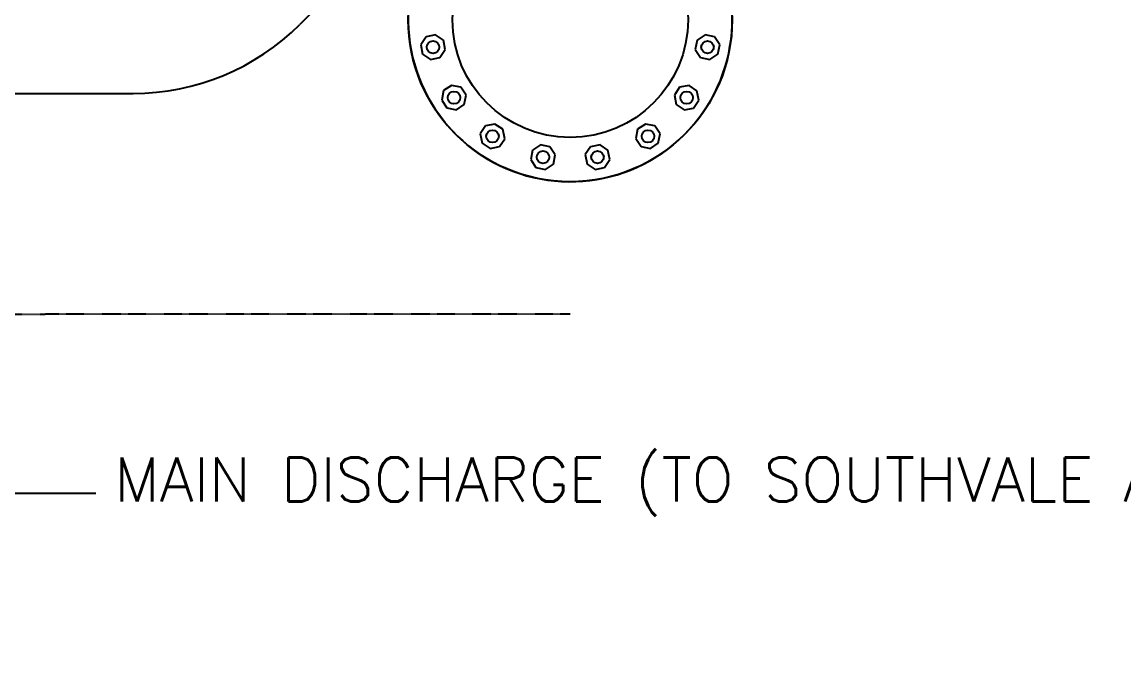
# Model space of a CAD drawing. Header units: inches. Extents: x 71784 to 88028, y -28237 to -21373.
# Drawn here: x 76762 to 78633, y -28087 to -27011 of the extents above; entities that cross this region are included whole.
import ezdxf

# ---------------------------------------------------------------- set-up
doc = ezdxf.new("R2010")
doc.units = ezdxf.units.IN
doc.header["$MEASUREMENT"] = 0
doc.linetypes.add('CENTER', pattern=[2, 1.25, -0.25, 0.25, -0.25])
doc.layers.add('FENCE', color=1, linetype='Continuous')
doc.layers.add('M-X-BKGD', color=8, linetype='Continuous')
doc.styles.add('SIMS', font='simplex.shx')
doc.styles.get("Standard").update_dxf_attribs({"font": 'arial.ttf'})
doc.dimstyles.get("Standard").update_dxf_attribs({"dimtxt": 0.18, "dimasz": 0.18, "dimexe": 0.18, "dimexo": 0.0625, "dimgap": 0.09, "dimtad": 0, "dimtih": 1, "dimtoh": 1, "dimdec": 4, "dimzin": 0, "dimdsep": 46, "dimtxsty": 'Standard', "dimcen": 0.09, "dimadec": 0, "dimazin": 0, "dimtfac": 1, "dimtdec": 4, "dimtofl": 0, "dimtmove": 0, "dimatfit": 3, "dimfxl": 1, "dimtolj": 1, "dimtzin": 0, "dimarcsym": 0})

msp = doc.modelspace()

# ---------------------------------------------------------------- linework, layer by layer
at = {"layer": 'M-X-BKGD'}
for p, q in [((77275, -26973.4), (77233.6, -27014.9)), ((77447.9, -27035.9), (77438.9, -27049.3)), ((77438.9, -27049.3), (77442, -27065.3)), ((77463.8, -27032.7), (77447.9, -27035.9)), ((77477.3, -27041.8), (77463.8, -27032.7)), ((77480.4, -27057.7), (77477.3, -27041.8)), ((77907.9, -27041.7), (77904.7, -27057.6)), ((77921.4, -27032.7), (77907.9, -27041.7)), ((77937.4, -27035.9), (77921.4, -27032.7)), ((77946.3, -27049.4), (77937.4, -27035.9)), ((77943.1, -27065.3), (77946.3, -27049.4)), ((77442, -27065.3), (77455.5, -27074.3)), ((77471.4, -27071.2), (77480.4, -27057.7)), ((77904.7, -27057.6), (77913.7, -27071.1)), ((77929.6, -27074.3), (77943.1, -27065.3)), ((77455.5, -27074.3), (77471.4, -27071.2)), ((77913.7, -27071.1), (77929.6, -27074.3)), ((77491, -27118.3), (77477.5, -27127.3)), ((77506.9, -27121.5), (77491, -27118.3)), ((77515.9, -27135), (77506.9, -27121.5)), ((77878.3, -27121.5), (77869.3, -27134.9)), ((77894.3, -27118.3), (77878.3, -27121.5)), ((77907.7, -27127.4), (77894.3, -27118.3)), ((76721, -27132), (76950.7, -27132)), ((77477.5, -27127.3), (77474.3, -27143.2)), ((77474.3, -27143.2), (77483.3, -27156.7)), ((77512.7, -27151), (77515.9, -27135)), ((77869.3, -27134.9), (77872.4, -27150.9)), ((77901.8, -27156.8), (77910.9, -27143.3)), ((77910.9, -27143.3), (77907.7, -27127.4)), ((77483.3, -27156.7), (77499.2, -27159.9)), ((77499.2, -27159.9), (77512.7, -27151)), ((77872.4, -27150.9), (77885.9, -27159.9)), ((77885.9, -27159.9), (77901.8, -27156.8)), ((77548.9, -27187), (77539.9, -27200.5)), ((77539.9, -27200.5), (77543, -27216.4)), ((77564.8, -27183.9), (77548.9, -27187)), ((77578.3, -27192.9), (77564.8, -27183.9)), ((77581.4, -27208.8), (77578.3, -27192.9)), ((77806.9, -27192.8), (77803.7, -27208.7)), ((77820.5, -27183.9), (77806.9, -27192.8)), ((77836.4, -27187.1), (77820.5, -27183.9)), ((77845.4, -27200.6), (77836.4, -27187.1)), ((77842.1, -27216.5), (77845.4, -27200.6)), ((77543, -27216.4), (77556.5, -27225.4)), ((77572.4, -27222.3), (77581.4, -27208.8)), ((77803.7, -27208.7), (77812.7, -27222.3)), ((77828.6, -27225.5), (77842.1, -27216.5)), ((77556.5, -27225.4), (77572.4, -27222.3)), ((77628.7, -27228.3), (77625.5, -27244.2)), ((77642.2, -27219.3), (77628.7, -27228.3)), ((77658.1, -27222.5), (77642.2, -27219.3)), ((77667.1, -27236), (77658.1, -27222.5)), ((77663.9, -27251.9), (77667.1, -27236)), ((77727.2, -27222.5), (77718.1, -27235.9)), ((77718.1, -27235.9), (77721.3, -27251.9)), ((77743.1, -27219.3), (77727.2, -27222.5)), ((77756.6, -27228.4), (77743.1, -27219.3)), ((77759.7, -27244.3), (77756.6, -27228.4)), ((77812.7, -27222.3), (77828.6, -27225.5)), ((77625.5, -27244.2), (77634.4, -27257.7)), ((77650.3, -27260.9), (77663.9, -27251.9)), ((77721.3, -27251.9), (77734.7, -27260.9)), ((77750.7, -27257.8), (77759.7, -27244.3)), ((77634.4, -27257.7), (77650.3, -27260.9)), ((77734.7, -27260.9), (77750.7, -27257.8))]:
    msp.add_line(p, q, dxfattribs=at)
at = {"layer": 'M-X-BKGD', "linetype": 'CENTER', "ltscale": 0.1}
msp.add_line((77692.6, -27506.8), (75508.7, -27507.2), dxfattribs=at)
at = {"layer": 'M-X-BKGD'}
for centre, radius in [((77692.5, -27006.8), 275), ((77692.5, -27006.8), 200), ((77459.7, -27053.5), 10.6), ((77925.5, -27053.5), 10.6), ((77495.1, -27139.1), 10.6), ((77890.1, -27139.1), 10.6), ((77560.6, -27204.7), 10.6), ((77824.5, -27204.7), 10.6), ((77646.3, -27240.1), 10.6), ((77738.9, -27240.1), 10.6)]:
    msp.add_circle(centre, radius, dxfattribs=at)
for centre, radius, start, end in [((77692.5, -27006.8), 275, 157.7979, 122.1348), ((76950.7, -26732), 400, 270, 315)]:
    msp.add_arc(centre, radius, start, end, dxfattribs=at)

# ---------------------------------------------------------------- texts
at = {"layer": 'FENCE', "color": 3, "insert": (76918.5, -27749.7, -422.2), "char_height": 75, "width": 2390.022, "attachment_point": 1, "style": 'SIMS'}
msp.add_mtext('\\A1;MAIN DISCHARGE (TO SOUTHVALE AREA)', dxfattribs=at)

# ---------------------------------------------------------------- leaders
at = {"color": 1}
msp.add_leader([(76202.6, -28086.8), (76437.8, -27810.4), (76887, -27810.4)], dimstyle='Standard', override={"dimscale": 1, "dimasz": 0.08, "dimtad": 0, "dimfxl": 0.009}, dxfattribs=at)

doc.saveas('drawing.dxf')
